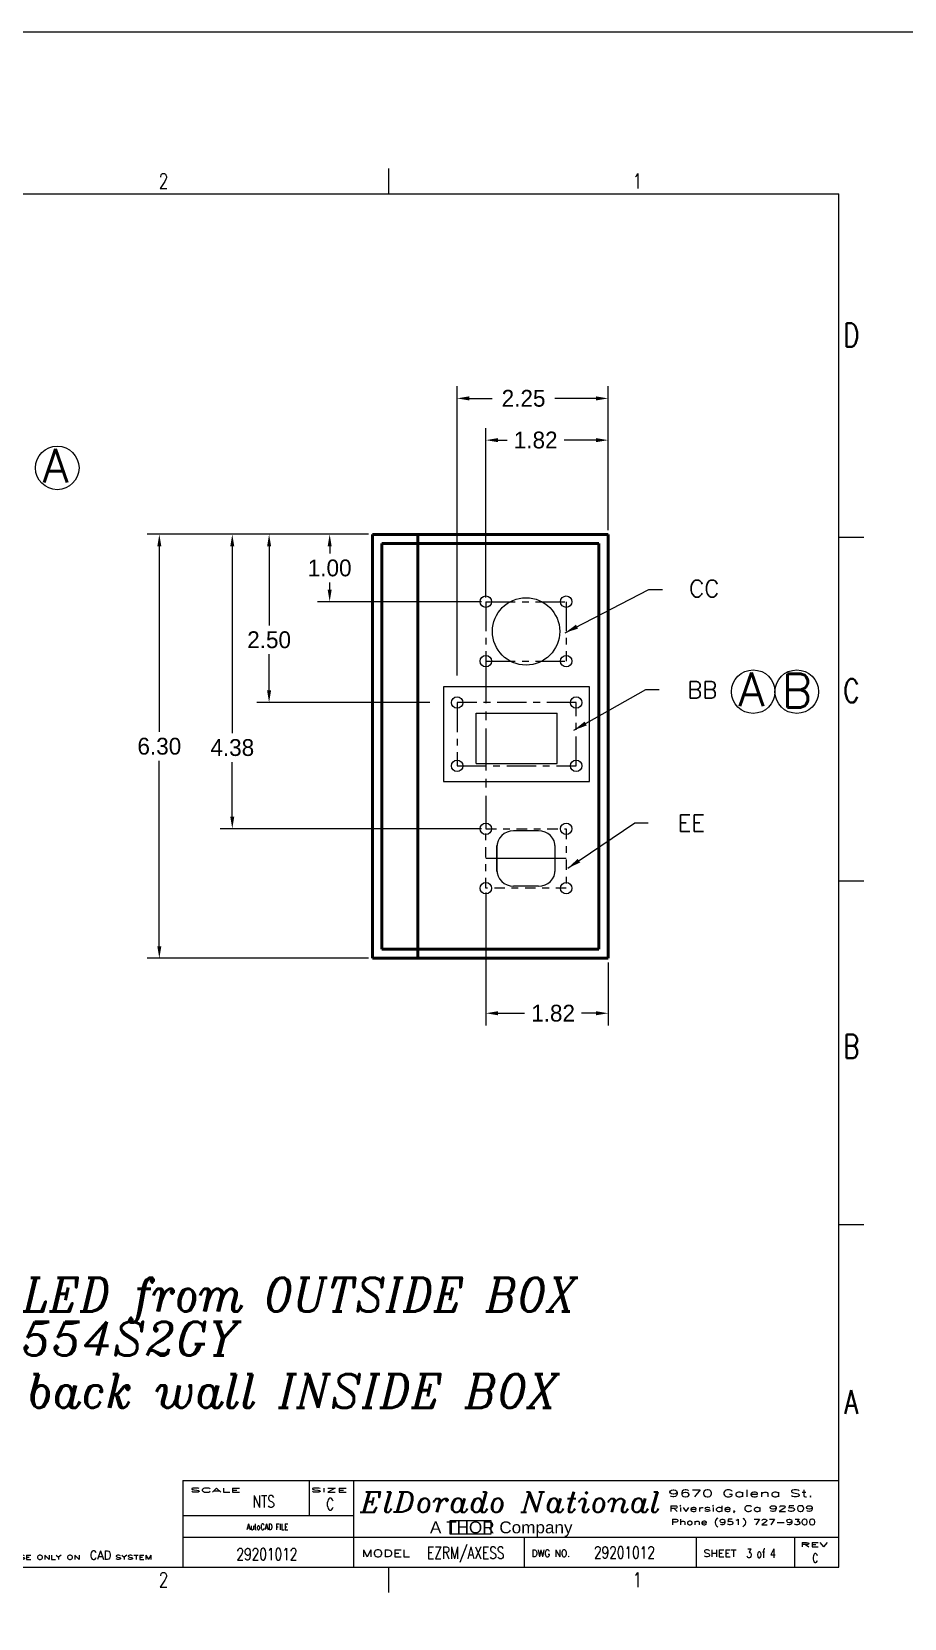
# Model space of a CAD drawing. Header units: millimetres. Extents: x -72 to 232, y 14 to 129.
# Drawn here: x 189.38 to 202.34, y 83.15 to 106.73 of the extents above; entities that cross this region are included whole.
import ezdxf
from ezdxf.enums import TextEntityAlignment as Align

# ---------------------------------------------------------------- set-up
doc = ezdxf.new("R2010")
doc.units = ezdxf.units.MM
doc.linetypes.add('CENTER', pattern=[2, 1.25, -0.25, 0.25, -0.25])
for name, color, linetype in [('1B', 7, 'Continuous'), ('2B', 7, 'Continuous'), ('DIM', 2, 'Continuous'), ('LINES', 7, 'Continuous'), ('PARTNUMBERS', 5, 'Continuous')]:
    doc.layers.add(name, color=color, linetype=linetype)
doc.layers.add('Centerline (ANSI)', color=7, linetype='Continuous', lineweight=25)
doc.layers.add('Visible (ANSI)', color=7, linetype='Continuous', lineweight=50)
doc.styles.add('ITALICC', font='italicc', dxfattribs={"height": 0.215})
doc.styles.add('ROMANS', font='romans.shx', dxfattribs={"height": 0.1})
doc.dimstyles.new('ANSI', dxfattribs={"dimscale": 4, "dimtxt": 0.125, "dimasz": 0.18, "dimexe": 0.18, "dimexo": 0.0625, "dimgap": 0.09, "dimtad": 1, "dimtih": 1, "dimtoh": 1, "dimzin": 0, "dimdsep": 46, "dimtxsty": 'ROMANS', "dimcen": -0.0625, "dimadec": 0, "dimazin": 0, "dimtfac": 1, "dimtofl": 0, "dimtmove": 0, "dimatfit": 1, "dimfxl": 0, "dimtzin": 0, "dimarcsym": 0})
doc.dimstyles.get("Standard").update_dxf_attribs({"dimtxt": 0.18, "dimasz": 0.18, "dimexe": 0.18, "dimexo": 0.0625, "dimgap": 0.09, "dimtad": 0, "dimtih": 1, "dimtoh": 1, "dimdec": 4, "dimzin": 0, "dimdsep": 46, "dimtxsty": 'Standard', "dimcen": 0.09, "dimadec": 0, "dimazin": 0, "dimtfac": 1, "dimtdec": 4, "dimtofl": 0, "dimtmove": 0, "dimatfit": 3, "dimfxl": 0, "dimtolj": 1, "dimtzin": 0, "dimarcsym": 0})

# ---------------------------------------------------------------- blocks, each defined once
blk = doc.blocks.new('*D48')
at = {"layer": 'Defpoints', "color": 0}
for p in [(194.445, 99.257), (193.807, 98.256), (196.128, 98.256)]:
    blk.add_point(p, dxfattribs=at)
at = {"layer": 'DIM', "color": 0, "linetype": 'ByBlock', "lineweight": -2}
for p, q in [((194.383, 99.257), (193.627, 99.257)), ((193.807, 99.077), (193.807, 98.971)), ((193.807, 98.436), (193.807, 98.541)), ((196.065, 98.256), (193.627, 98.256))]:
    blk.add_line(p, q, dxfattribs=at)
at = {"layer": 'DIM', "color": 0}
for points in [[(193.777, 99.077), (193.837, 99.077), (193.807, 99.257)], [(193.777, 98.436), (193.837, 98.436), (193.807, 98.256)]]:
    blk.add_solid(points, dxfattribs=at)
at = {"layer": 'DIM', "color": 0, "insert": (193.807, 98.756), "char_height": 0.25, "attachment_point": 5}
blk.add_mtext('\\A1;1.00', dxfattribs=at)
blk = doc.blocks.new('*D49')
at = {"layer": 'Defpoints', "color": 0}
for p in [(194.445, 99.257), (192.907, 96.757), (195.357, 96.757)]:
    blk.add_point(p, dxfattribs=at)
at = {"layer": 'DIM', "color": 0, "linetype": 'ByBlock', "lineweight": -2}
for p, q in [((194.383, 99.257), (192.727, 99.257)), ((192.907, 99.077), (192.907, 97.904)), ((192.907, 96.937), (192.907, 97.474)), ((195.294, 96.757), (192.727, 96.757))]:
    blk.add_line(p, q, dxfattribs=at)
at = {"layer": 'DIM', "color": 0}
for points in [[(192.877, 99.077), (192.937, 99.077), (192.907, 99.257)], [(192.877, 96.937), (192.937, 96.937), (192.907, 96.757)]]:
    blk.add_solid(points, dxfattribs=at)
at = {"layer": 'DIM', "color": 0, "insert": (192.907, 97.689), "char_height": 0.25, "attachment_point": 5}
blk.add_mtext('\\A1;2.50', dxfattribs=at)
blk = doc.blocks.new('*D50')
at = {"layer": 'Defpoints', "color": 0}
for p in [(194.445, 99.257), (192.36, 94.882), (196.128, 94.882)]:
    blk.add_point(p, dxfattribs=at)
at = {"layer": 'DIM', "color": 0, "linetype": 'ByBlock', "lineweight": -2}
for p, q in [((194.383, 99.257), (192.18, 99.257)), ((192.36, 99.077), (192.36, 96.302)), ((192.36, 95.062), (192.36, 95.872)), ((196.065, 94.882), (192.18, 94.882))]:
    blk.add_line(p, q, dxfattribs=at)
at = {"layer": 'DIM', "color": 0}
for points in [[(192.33, 99.077), (192.39, 99.077), (192.36, 99.257)], [(192.33, 95.062), (192.39, 95.062), (192.36, 94.882)]]:
    blk.add_solid(points, dxfattribs=at)
at = {"layer": 'DIM', "color": 0, "insert": (192.36, 96.087), "char_height": 0.25, "attachment_point": 5}
blk.add_mtext('\\A1;4.38', dxfattribs=at)
blk = doc.blocks.new('*D51')
at = {"layer": 'Defpoints', "color": 0}
for p in [(194.445, 99.257), (191.276, 92.957), (194.445, 92.957)]:
    blk.add_point(p, dxfattribs=at)
at = {"layer": 'DIM', "color": 0, "linetype": 'ByBlock', "lineweight": -2}
for p, q in [((194.383, 99.257), (191.096, 99.257)), ((191.276, 99.077), (191.276, 96.322)), ((191.276, 93.137), (191.276, 95.892)), ((194.383, 92.957), (191.096, 92.957))]:
    blk.add_line(p, q, dxfattribs=at)
at = {"layer": 'DIM', "color": 0}
for points in [[(191.246, 99.077), (191.306, 99.077), (191.276, 99.257)], [(191.246, 93.137), (191.306, 93.137), (191.276, 92.957)]]:
    blk.add_solid(points, dxfattribs=at)
at = {"layer": 'DIM', "color": 0, "insert": (191.276, 96.107), "char_height": 0.25, "attachment_point": 5}
blk.add_mtext('\\A1;6.30', dxfattribs=at)
blk = doc.blocks.new('*D52')
at = {"layer": 'Defpoints', "color": 0}
for p in [(195.7, 101.277), (197.945, 99.319), (195.7, 97.094)]:
    blk.add_point(p, dxfattribs=at)
at = {"layer": 'DIM', "color": 0, "linetype": 'ByBlock', "lineweight": -2}
for p, q in [((195.7, 97.157), (195.7, 101.457)), ((197.945, 99.382), (197.945, 101.457)), ((195.88, 101.277), (196.223, 101.277)), ((197.765, 101.277), (197.153, 101.277))]:
    blk.add_line(p, q, dxfattribs=at)
at = {"layer": 'DIM', "color": 0}
for points in [[(195.88, 101.307), (195.88, 101.247), (195.7, 101.277)], [(197.765, 101.307), (197.765, 101.247), (197.945, 101.277)]]:
    blk.add_solid(points, dxfattribs=at)
at = {"layer": 'DIM', "color": 0, "insert": (196.688, 101.277), "char_height": 0.25, "attachment_point": 5}
blk.add_mtext('\\A1;2.25', dxfattribs=at)
blk = doc.blocks.new('*D53')
at = {"layer": 'Defpoints', "color": 0}
for p in [(196.128, 100.657), (197.945, 99.257), (196.128, 98.256)]:
    blk.add_point(p, dxfattribs=at)
at = {"layer": 'DIM', "color": 0, "linetype": 'ByBlock', "lineweight": -2}
for p, q in [((196.128, 98.319), (196.128, 100.837)), ((197.945, 99.319), (197.945, 100.837)), ((196.308, 100.657), (196.445, 100.657)), ((197.765, 100.657), (197.292, 100.657))]:
    blk.add_line(p, q, dxfattribs=at)
at = {"layer": 'DIM', "color": 0}
for points in [[(196.308, 100.687), (196.308, 100.627), (196.128, 100.657)], [(197.765, 100.687), (197.765, 100.627), (197.945, 100.657)]]:
    blk.add_solid(points, dxfattribs=at)
at = {"layer": 'DIM', "color": 0, "insert": (196.868, 100.657), "char_height": 0.25, "attachment_point": 5}
blk.add_mtext('\\A1;1.82', dxfattribs=at)
blk = doc.blocks.new('*D54')
at = {"layer": 'Defpoints', "color": 0}
for p in [(196.128, 93.998), (197.945, 92.957), (196.128, 92.14)]:
    blk.add_point(p, dxfattribs=at)
at = {"layer": 'DIM', "color": 0, "linetype": 'ByBlock', "lineweight": -2}
for p, q in [((196.128, 93.935), (196.128, 91.96)), ((197.945, 92.895), (197.945, 91.96)), ((196.308, 92.14), (196.703, 92.14)), ((197.765, 92.14), (197.55, 92.14))]:
    blk.add_line(p, q, dxfattribs=at)
at = {"layer": 'DIM', "color": 0}
for points in [[(196.308, 92.17), (196.308, 92.11), (196.128, 92.14)], [(197.765, 92.17), (197.765, 92.11), (197.945, 92.14)]]:
    blk.add_solid(points, dxfattribs=at)
at = {"layer": 'DIM', "color": 0, "insert": (197.127, 92.14), "char_height": 0.25, "attachment_point": 5}
blk.add_mtext('\\A1;1.82', dxfattribs=at)
blk = doc.blocks.new('C2')
at = {"layer": '1B'}
for p, q in [((-799.649, 145.637), (-799.649, 145.747)), ((-799.649, 145.747), (-799.32, 145.747)), ((-799.32, 145.747), (-799.32, 145.637)), ((-799.32, 145.637), (-799.649, 145.637))]:
    blk.add_line(p, q, dxfattribs=at)
at = {"layer": '2B'}
for p, q in [((-807.789, 156.654), (-807.789, 156.451)), ((-803.967, 156.654), (-803.967, 156.451)), ((-800.145, 156.654), (-800.145, 156.451)), ((-811.408, 156.451), (-796.514, 156.451)), ((-811.408, 156.451), (-811.408, 145.371)), ((-796.514, 145.371), (-796.514, 156.451)), ((-811.408, 153.678), (-811.611, 153.678)), ((-796.311, 153.678), (-796.514, 153.678)), ((-811.408, 150.905), (-811.611, 150.905)), ((-796.311, 150.905), (-796.514, 150.905)), ((-811.408, 148.132), (-811.611, 148.132)), ((-796.311, 148.132), (-796.514, 148.132)), ((-811.408, 145.371), (-811.408, 148.036)), ((-801.805, 146.071), (-796.514, 146.071)), ((-801.805, 146.071), (-801.805, 145.371)), ((-800.782, 145.788), (-800.782, 146.071)), ((-800.428, 146.071), (-800.428, 145.371)), ((-801.805, 145.788), (-800.428, 145.788)), ((-801.805, 145.612), (-796.514, 145.612)), ((-800.428, 145.612), (-796.514, 145.612)), ((-800.428, 145.612), (-800.427, 145.612)), ((-799.051, 145.612), (-799.051, 145.371)), ((-797.664, 145.612), (-797.664, 145.371)), ((-796.87, 145.612), (-796.87, 145.371)), ((-811.408, 145.371), (-796.514, 145.371)), ((-807.789, 145.371), (-807.789, 145.167)), ((-803.967, 145.371), (-803.967, 145.167)), ((-800.145, 145.371), (-800.145, 145.167))]:
    blk.add_line(p, q, dxfattribs=at)
at = {"layer": '1B', "style": 'ITALICC', "width": 0.969317}
blk.add_text('ElDorado National', height=0.16448, dxfattribs=at).set_placement((-800.373, 145.814), (-797.951, 145.814), align=Align.FIT)
at = {"layer": '1B', "width": 0.88037}
blk.add_text('A THOR Company', height=0.09563, dxfattribs=at).set_placement((-799.811, 145.644), (-798.661, 145.644), align=Align.FIT)
at = {"layer": '2B', "style": 'ROMANS', "width": 0.75}
for s, height, p in [('4', 0.12, (-809.604, 156.553)), ('3', 0.12, (-805.782, 156.553)), ('2', 0.12, (-801.96, 156.553)), ('1', 0.12, (-798.138, 156.553)), ('D', 0.191, (-811.509, 155.31)), ('D', 0.191, (-796.412, 155.31)), ('C', 0.191, (-811.509, 152.441)), ('C', 0.191, (-796.412, 152.441)), ('B', 0.191, (-811.509, 149.572)), ('B', 0.191, (-796.412, 149.572)), ('A', 0.191, (-811.509, 146.703)), ('A', 0.191, (-796.412, 146.703)), ('C', 0.0956, (-800.616, 145.879)), ('4', 0.12, (-809.604, 145.269)), ('3', 0.12, (-805.782, 145.269)), ('2', 0.12, (-801.96, 145.269)), ('1', 0.12, (-798.138, 145.269))]:
    blk.add_text(s, height=height, dxfattribs=at).set_placement(p, align=Align.MIDDLE)
at = {"layer": '2B', "color": 4, "style": 'ROMANS'}
for s, height, width, p, p2 in [('SCALE', 0.0344, 2.672043, (-801.746, 145.975), (-801.339, 145.975)), ('SIZE', 0.0344, 2.754415, (-800.772, 145.975), (-800.478, 145.975)), ('9670 Galena St.', 0.05738, 1.621461, (-797.889, 145.938), (-796.719, 145.938)), ('Riverside, Ca 92509', 0.0459, 1.641356, (-797.882, 145.821), (-796.712, 145.821)), ('Phone (951) 727-9300', 0.0459, 1.375532, (-797.866, 145.712), (-796.697, 145.712)), ('REV', 0.0344, 2.364776, (-796.823, 145.535), (-796.602, 145.535)), ('REVISE ONLY ON     SYSTEM', 0.03442, 1.552175, (-803.294, 145.433), (-802.052, 145.433)), ('CAD', 0.0688, 0.925128, (-802.555, 145.433), (-802.382, 145.433)), ('MODEL', 0.0574, 1.402536, (-800.363, 145.453), (-799.972, 145.453)), ('DWG NO.', 0.0574, 0.826734, (-798.991, 145.453), (-798.681, 145.453)), ('SHEET ', 0.0574, 0.968056, (-797.604, 145.453), (-797.295, 145.453))]:
    blk.add_text(s, height=height, dxfattribs=dict(at, width=width)).set_placement(p, p2, align=Align.FIT)
at = {"layer": '2B', "color": 4, "style": 'ROMANS', "width": 0.75}
blk.add_text('AutoCAD FILE', height=0.04781, dxfattribs=at).set_placement((-801.122, 145.696), align=Align.MIDDLE)
for tag, p, height in [('SCALE', (-801.24, 145.852), 0.0956), ('SHEET', (-797.259, 145.446), 0.0717)]:
    blk.add_attdef(tag, p, '', height=height, dxfattribs=at)
for tag, height, p in [('MODEL', 0.0956, (-799.522, 145.439)), ('DWG', 0.0956, (-798.242, 145.442)), ('FILENAME', 0.0956, (-801.126, 145.428)), ('REV', 0.0717, (-796.703, 145.408))]:
    blk.add_attdef(tag, text='', height=height, dxfattribs=at).set_placement(p, align=Align.CENTER)

msp = doc.modelspace()

# ---------------------------------------------------------------- linework, layer by layer
at = {"color": 2, "linetype": 'CENTER', "ltscale": 0.35}
for p, q in [((196.1276, 98.2563), (196.1276, 97.3723)), ((196.1276, 98.2563), (197.3226, 98.2563)), ((197.3226, 98.2563), (197.3226, 97.3723)), ((196.1276, 97.3723), (197.3226, 97.3723)), ((197.4701, 96.7566), (195.7001, 96.7566)), ((195.7001, 96.7566), (195.7001, 95.8166)), ((197.4701, 95.8166), (197.4701, 96.7566)), ((195.7001, 95.8166), (197.4701, 95.8166))]:
    msp.add_line(p, q, dxfattribs=at)
for p, q in [((195.9851, 96.5991), (197.1851, 96.5991)), ((195.9851, 95.8491), (195.9851, 96.5991)), ((197.1851, 95.8491), (197.1851, 96.5991)), ((195.9851, 95.8491), (197.1851, 95.8491)), ((196.9101, 94.8526), (196.5401, 94.8526)), ((196.2901, 94.2476), (196.2901, 94.6316)), ((196.2901, 94.6026), (196.2901, 94.2766)), ((197.1601, 94.2476), (197.1601, 94.6316)), ((197.1601, 94.2766), (197.1601, 94.6026)), ((196.9101, 94.0266), (196.5401, 94.0266))]:
    msp.add_line(p, q)
at = {"color": 2, "ltscale": 0.5}
msp.add_line((197.3226, 94.4396), (196.1276, 94.4396), dxfattribs=at)
msp.add_lwpolyline([(195.5001, 95.5836), (197.6701, 95.5836), (197.6701, 96.9896), (195.5001, 96.9896)], close=True, dxfattribs=at)
for centre, radius in [((196.1276, 98.2563), 0.085), ((196.7251, 97.8143), 0.5), ((197.3226, 98.2563), 0.085), ((196.1276, 97.3723), 0.085), ((197.3226, 97.3723), 0.085), ((195.7001, 96.7566), 0.085), ((197.4701, 96.7566), 0.085), ((195.7001, 95.8166), 0.085), ((197.4701, 95.8166), 0.085), ((196.1276, 94.8816), 0.085), ((197.3226, 94.8816), 0.085), ((196.1276, 93.9976), 0.085), ((197.3226, 93.9976), 0.085)]:
    msp.add_circle(centre, radius)
for centre, start, end in [((196.5401, 94.6026), 90, 180), ((196.9101, 94.6026), 0, 90), ((196.5401, 94.2766), 180, 270), ((196.9101, 94.2766), 270, 360)]:
    msp.add_arc(centre, 0.25, start, end)
at = {"layer": 'Centerline (ANSI)', "color": 2, "linetype": 'CENTER', "ltscale": 0.5}
msp.add_line((196.1276, 97.3723), (196.1276, 94.8816), dxfattribs=at)
at = {"layer": 'Centerline (ANSI)', "color": 2, "linetype": 'CENTER', "ltscale": 0.125}
for p, q in [((196.1276, 94.8816), (197.3226, 94.8816)), ((196.1276, 93.9976), (196.1276, 94.8816)), ((197.3226, 94.8816), (197.3226, 93.9976)), ((197.3226, 93.9976), (196.1276, 93.9976))]:
    msp.add_line(p, q, dxfattribs=at)
at = {"layer": 'LINES', "color": 2, "linetype": 'ByBlock', "ltscale": 0.2}
msp.add_lwpolyline([(121.9724, 106.7257), (232.2309, 106.7257), (232.2309, 68.2525), (121.9724, 68.2525)], close=True, dxfattribs=at)
at = {"layer": 'PARTNUMBERS', "color": 4, "ltscale": 0.2}
for centre in [(189.7597, 100.2433), (200.1006, 96.9187), (200.7468, 96.9187)]:
    msp.add_circle(centre, 0.3231, dxfattribs=at)
at = {"layer": 'Visible (ANSI)'}
for p, q in [((194.4451, 99.2566), (194.4451, 92.9572)), ((194.4451, 99.2566), (197.9451, 99.2566)), ((195.1151, 99.2566), (195.1151, 92.9572)), ((197.9451, 99.2566), (197.9451, 92.9572)), ((194.5828, 99.1189), (194.5828, 93.0949)), ((194.5828, 99.1189), (197.8074, 99.1189)), ((197.8074, 99.1189), (197.8074, 93.0949)), ((194.4451, 92.9572), (197.9451, 92.9572)), ((194.5828, 93.0949), (197.8074, 93.0949))]:
    msp.add_line(p, q, dxfattribs=at)

# ---------------------------------------------------------------- block references
at = {"color": 2, "xscale": 1.842039663304071, "yscale": 1.842039663304003, "zscale": 1.842039663304007}
msp.add_blockref('C2', (1668.5808, -183.8698), dxfattribs=at).add_auto_attribs({'MODEL': 'EZRM/AXESS', 'SCALE': 'NTS', 'FILENAME': '29201012', 'DWG': '29201012', 'SHEET': '3 of 4', 'REV': 'C'})

# ---------------------------------------------------------------- texts
at = {"color": 1, "ltscale": 0.2, "style": 'ITALICC'}
for s, width, p in [('1...HAVE CONNECTORS 14, 15 & 16 INSTALLED from OUTSIDE BOX', 0.925, (174.3827, 87.7095)), ('INSTALL WARNING BEEPER (detail HH)on back wall INSIDE BOX', 0.95, (174.2581, 86.2775))]:
    msp.add_text(s, height=0.5, dxfattribs=dict(at, width=width)).set_placement(p)
msp.add_text('BOX........NEMA 6.3X6.3X3.5 HAMMOND 1554S2GY', height=0.5, dxfattribs=at).set_placement((174.3827, 87.0557))
at = {"layer": 'PARTNUMBERS', "color": 4, "ltscale": 0.2, "style": 'ROMANS'}
for s, p in [('A', (189.5415, 100.0278)), ('A', (199.8824, 96.7033)), ('B', (200.5251, 96.6856))]:
    msp.add_text(s, height=0.5, dxfattribs=at).set_placement(p)
at = {"layer": 'PARTNUMBERS', "color": 0, "ltscale": 0.2, "style": 'ROMANS'}
for s, p in [('CC', (199.3725, 98.4504)), ('BB', (199.3433, 96.945)), ('EE', (199.1805, 94.9648))]:
    msp.add_text(s, height=0.25, dxfattribs=at).set_placement(p, align=Align.MIDDLE)

# ---------------------------------------------------------------- dimensions: what is measured, and where the dimension line sits
at = {"layer": 'DIM', "color": 3}
for base, p1, p2, picture, middle in [((195.7000616709, 101.2767848075), (197.9450616709, 99.3190684192), (195.7000616709, 97.0944990684), '*D52', (196.6876542408, 101.2767848075)), ((196.1276, 100.6573), (197.9451, 99.2566), (196.1276, 98.2563), '*D53', (196.8684, 100.6573)), ((196.1276, 92.1399), (197.9451, 92.9572), (196.1276, 93.9976), '*D54', (197.1267, 92.1399))]:
    dim = msp.add_linear_dim(base=base, p1=p1, p2=p2, dimstyle='Standard', override={"dimtxt": 0.25, "dimdec": 2, "dimtdec": 2, "dimarcsym": 1}, dxfattribs=at)
    dim.commit()
    dim.dimension.update_dxf_attribs({"geometry": picture, "text_midpoint": middle, "dimtype": 160})
at = {"layer": 'DIM', "color": 1}
dim = msp.add_linear_dim(base=(191.2763, 92.9572), p1=(194.4451, 99.2566), p2=(194.4451, 92.9572), angle=90, dimstyle='Standard', override={"dimtxt": 0.25, "dimdec": 2, "dimtdec": 2, "dimarcsym": 1}, dxfattribs=at)
dim.commit()
dim.dimension.update_dxf_attribs({"geometry": '*D51', "text_midpoint": (191.2763, 96.1069)})
at = {"layer": 'DIM', "color": 3}
for base, p1, p2, picture, middle in [((192.359538603, 94.8815684192), (194.4450616709, 99.2565684192), (196.1275616709, 94.8815684192), '*D50', (192.359538603, 96.0866323229)), ((192.9071, 96.7566), (194.4451, 99.2566), (195.3569, 96.7566), '*D49', (192.9071, 97.6894))]:
    dim = msp.add_linear_dim(base=base, p1=p1, p2=p2, angle=90, dimstyle='Standard', override={"dimtxt": 0.25, "dimdec": 2, "dimtdec": 2, "dimarcsym": 1}, dxfattribs=at)
    dim.commit()
    dim.dimension.update_dxf_attribs({"geometry": picture, "text_midpoint": middle, "dimtype": 160})
dim = msp.add_linear_dim(base=(193.8066, 98.2563), p1=(194.4451, 99.2566), p2=(196.1276, 98.2563), angle=90, dimstyle='Standard', override={"dimtxt": 0.25, "dimdec": 2, "dimtdec": 2, "dimarcsym": 1}, dxfattribs=at)
dim.commit()
dim.dimension.update_dxf_attribs({"geometry": '*D48', "text_midpoint": (193.8066, 98.7564)})

# ---------------------------------------------------------------- leaders
at = {"layer": 'PARTNUMBERS', "color": 0, "ltscale": 0.2}
for points in [[(197.3045, 97.7937), (198.5509, 98.4372), (198.7509, 98.4372)], [(197.4366, 96.347), (198.5037, 96.9499), (198.7037, 96.9499)], [(197.3452, 94.2954), (198.3409, 94.9697), (198.5409, 94.9697)]]:
    msp.add_leader(points, dimstyle='ANSI', override={"dimasz": 0.05}, dxfattribs=at)

doc.saveas('drawing.dxf')
